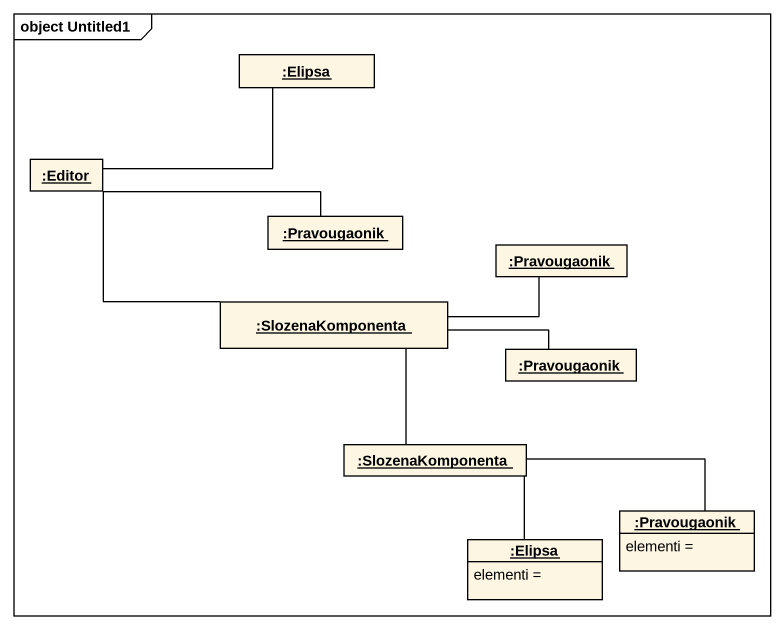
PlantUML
@startuml
mainframe object Untitled1
hide circle
hide empty members
object ":Elipsa" as Elipsa
object ":Editor" as Editor
object ":Pravougaonik" as Pravougaonik
object ":Pravougaonik" as Pravougaonik_2
object ":SlozenaKomponenta" as SlozenaKomponenta
object ":Pravougaonik" as Pravougaonik_3
object ":SlozenaKomponenta" as SlozenaKomponenta_2
object ":Pravougaonik" as Pravougaonik_4 {
  elementi =
}
object ":Elipsa" as Elipsa_2 {
  elementi =
}
Editor -right- Elipsa
Editor -right- Pravougaonik
Editor -right- SlozenaKomponenta
SlozenaKomponenta -right- Pravougaonik_2
SlozenaKomponenta -right- Pravougaonik_3
SlozenaKomponenta_2 -up- SlozenaKomponenta
SlozenaKomponenta_2 -right- Pravougaonik_4
SlozenaKomponenta_2 -- Elipsa_2
@enduml
